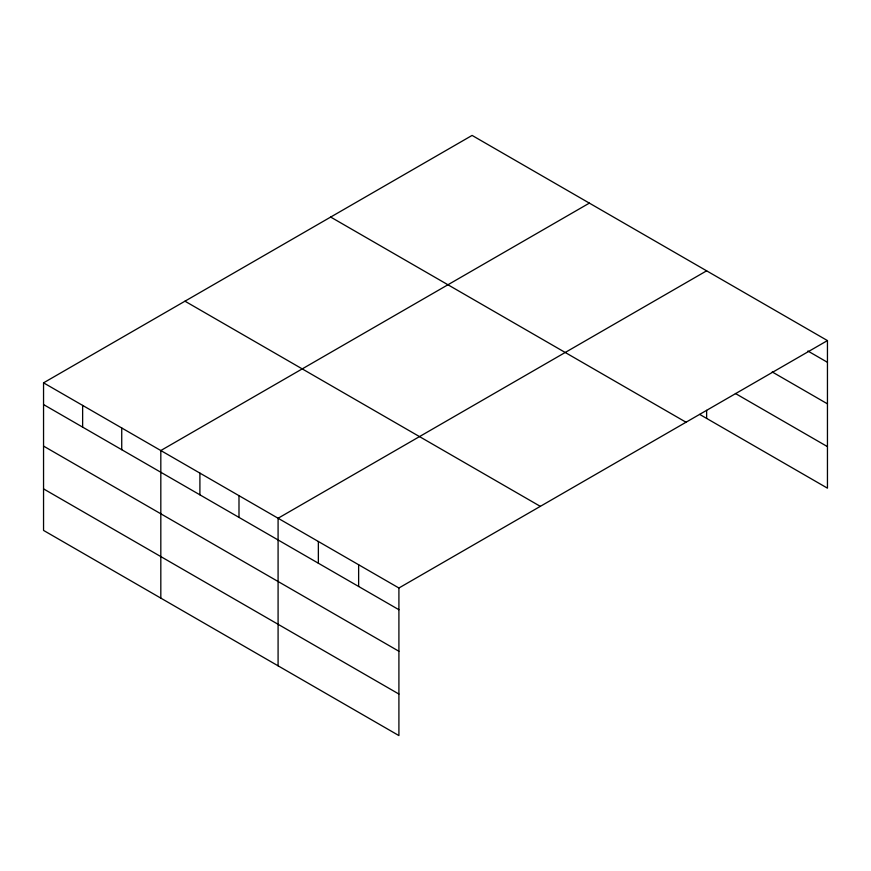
<?xml version="1.0" encoding="UTF-8"?>
<svg xmlns="http://www.w3.org/2000/svg" width="871" height="871" viewBox="0 0 871 871"><rect width="100%" height="100%" fill="white"/><g stroke="black" fill="none" stroke-linecap="round" stroke-linejoin="round"><path stroke-width="1.31" d="M827.45 340.583L472.093 135.419L43.55 382.837L43.55 530.417L398.907 735.581L398.907 588.001L827.45 340.583L827.45 488.163L699.729 414.422M589.362 203.117L160.819 450.536L160.819 598.127M706.631 270.827L278.089 518.245L278.089 665.825M807.885 351.013L827.45 362.303M772.218 371.95L827.45 403.839M735.396 393.485L827.45 446.627M330.675 217.064L686.032 422.228M184.968 301.192L540.325 506.356M43.55 382.837L398.907 588.001M43.55 404.558L398.907 609.722M43.55 446.094L398.907 651.258M43.55 488.881L398.907 694.045M706.631 410.372L706.631 418.407M358.634 564.746L358.634 586.477M318.361 541.49L318.361 563.221M238.992 495.675L238.992 517.407M199.905 473.105L199.905 494.837M121.733 427.977L121.733 449.697M82.636 405.407L82.636 427.128"/></g></svg>
